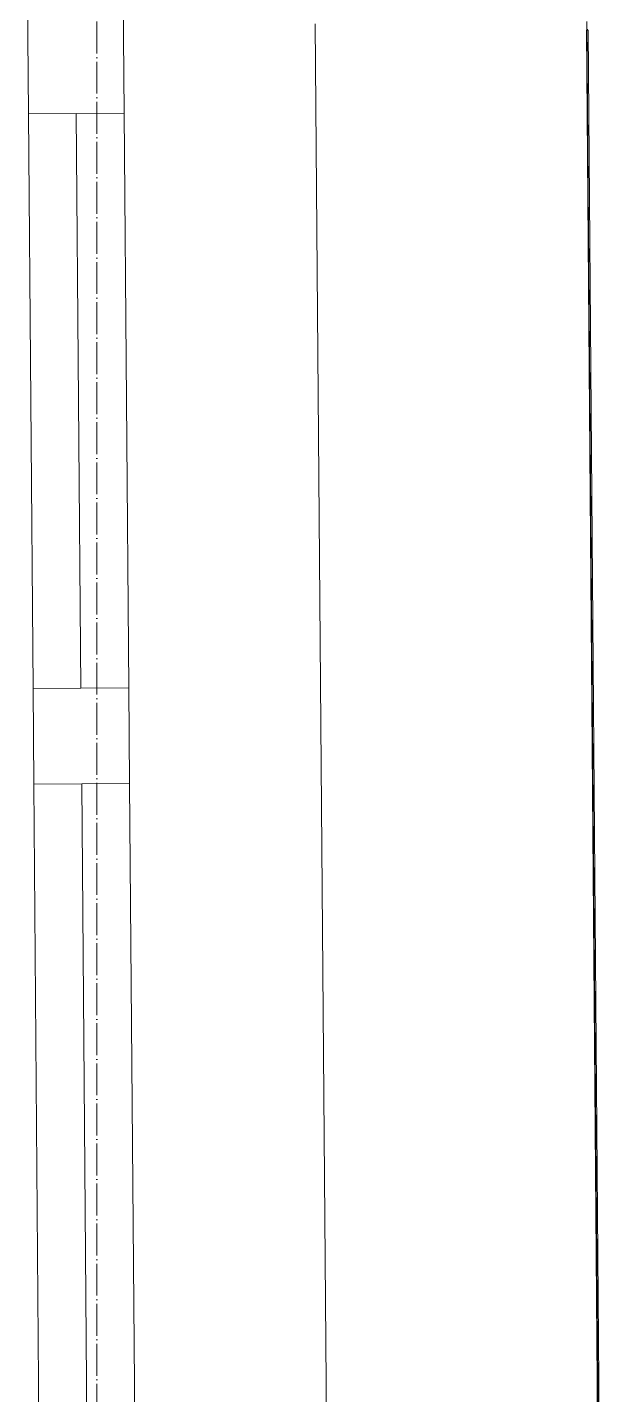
# Model space of a CAD drawing. Header units: millimetres. Extents: x -10474 to 67905, y -3824 to 44223.
# Drawn here: x 55306 to 55670, y 22541 to 23397 of the extents above; entities that cross this region are included whole.
import ezdxf

# ---------------------------------------------------------------- set-up
doc = ezdxf.new("R2010")
doc.units = ezdxf.units.MM
doc.linetypes.add('ADSK_Линия сетки', pattern=[25, 20, -2.5, 0, -2.5])
for name, color, linetype, lineweight in [('_ Окна', 7, 'Continuous', 9), ('Окна', 7, 'Continuous', 9), ('Оси', 7, 'Continuous', 9), ('Стены внутренние', 7, 'Continuous', 18), ('Стены наружные', 7, 'Continuous', 18)]:
    doc.layers.add(name, color=color, linetype=linetype, lineweight=lineweight)

# ---------------------------------------------------------------- blocks, each defined once
blk = doc.blocks.new('окно трехпол с фрамугой - 1640-2240_h___нов_-2116676-План потолков 2-го этажа')
at = {"layer": '_ Окна', "lineweight": 18}
for p, q in [((-840, 135), (-760, 135)), ((-760, 135), (-760, 75)), ((-400, 75), (-400, 135)), ((-400, 135), (-340, 135)), ((-340, 135), (-340, 75)), ((-760, 75), (-840, 75)), ((-340, 75), (-400, 75))]:
    blk.add_line(p, q, dxfattribs=at)
at = {"layer": '_ Окна'}
for p, q in [((-760, 105), (-400, 105)), ((-340, 105), (340, 105))]:
    blk.add_line(p, q, dxfattribs=at)
at = {"layer": 'Окна'}
for p, q in [((-760, 135), (-840, 135)), ((-760, 135), (-400, 135)), ((-340, 135), (-400, 135)), ((-340, 135), (340, 135)), ((-840, 75), (-760, 75)), ((-400, 75), (-760, 75)), ((-400, 75), (-340, 75)), ((340, 75), (-340, 75))]:
    blk.add_line(p, q, dxfattribs=at)

msp = doc.modelspace()

# ---------------------------------------------------------------- linework, layer by layer
at = {"layer": 'Оси', "linetype": 'ADSK_Линия сетки'}
msp.add_line((55349.565, -3024.361), (55349.565, 44222.998), dxfattribs=at)
at = {"layer": 'Стены внутренние'}
msp.add_line((55499.372, 21774.602), (55486.23, 23399.549), dxfattribs=at)
at = {"layer": 'Стены наружные'}
for p, q in [((55669.366, 21775.977), (55656.224, 23400.924)), ((55657.034, 23395.936), (55656.034, 23395.928)), ((55656.037, 23395.506), (55657.037, 23395.514)), ((55656.037, 23395.506), (55668.945, 21795.558)), ((55669.958, 21794.036), (55657.037, 23395.514))]:
    msp.add_line(p, q, dxfattribs=at)

# ---------------------------------------------------------------- block references
at = {"layer": 'Окна', "rotation": 270.4633818725631}
msp.add_blockref('окно трехпол с фрамугой - 1640-2240_h___нов_-2116676-План потолков 2-го этажа', (55237.829, 22582.513), dxfattribs=at)

doc.saveas('drawing.dxf')
